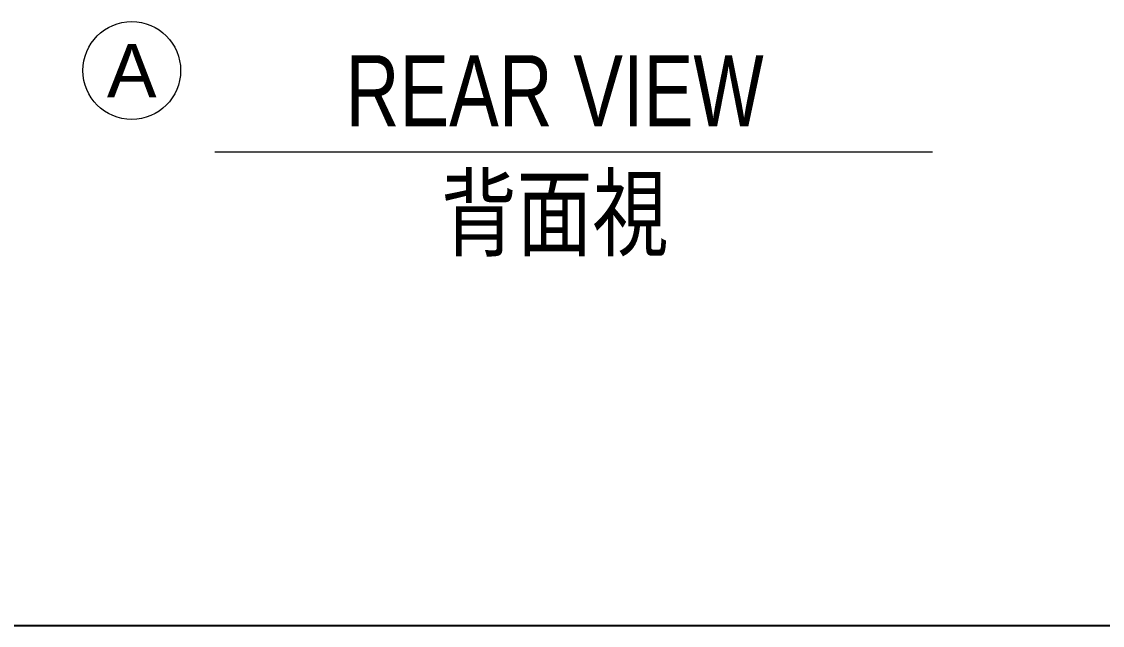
# Model space of a CAD drawing. Header units: millimetres. Extents: x 7 to 413, y 10 to 287.
# Drawn here: x 218.63 to 262.85, y 10.25 to 34.93 of the extents above; entities that cross this region are included whole.
import ezdxf
from ezdxf.enums import TextEntityAlignment as Align

# ---------------------------------------------------------------- set-up
doc = ezdxf.new("R2010")
doc.units = ezdxf.units.MM
for name, color, linetype in [('GR1_01', 7, 'Continuous'), ('図面枠D8M', 7, 'Continuous'), ('表題、部品表', 7, 'Continuous')]:
    doc.layers.add(name, color=color, linetype=linetype)
doc.styles.add('HG丸ｺﾞｼｯｸM-PRO', font='')
doc.styles.get('HG丸ｺﾞｼｯｸM-PRO').set_extended_font_data('HG丸ｺﾞｼｯｸM-PRO')

# ---------------------------------------------------------------- blocks, each defined once
blk = doc.blocks.new('BLKF023')
at = {"layer": '図面枠D8M', "color": 2, "linetype": 'Continuous', "lineweight": 25}
blk.add_line((7, 10.25), (413, 10.25), dxfattribs=at)
blk = doc.blocks.new('BLKF052')
at = {"layer": 'GR1_01', "color": 4, "linetype": 'Continuous', "lineweight": 13}
blk.add_circle((223.14, 32.926), 2, dxfattribs=at)
at = {"layer": 'GR1_01', "color": 4, "linetype": 'Continuous', "lineweight": 13, "style": 'HG丸ｺﾞｼｯｸM-PRO', "width": 1.042301}
blk.add_text('A', height=2.182, dxfattribs=at).set_placement((223.14, 32.926), align=Align.MIDDLE_CENTER)

msp = doc.modelspace()

# ---------------------------------------------------------------- linework, layer by layer
at = {"layer": '表題、部品表', "color": 4, "linetype": 'Continuous', "lineweight": 13}
msp.add_line((226.544, 29.6), (255.896, 29.6), dxfattribs=at)

# ---------------------------------------------------------------- block references
at = {"layer": 'GR1_01', "color": 4, "linetype": 'Continuous', "lineweight": 13}
msp.add_blockref('BLKF052', (0, 0), dxfattribs=at)
at = {"layer": '図面枠D8M', "color": 4, "linetype": 'Continuous', "lineweight": 13}
msp.add_blockref('BLKF023', (0, 0), dxfattribs=at)

# ---------------------------------------------------------------- texts
at = {"layer": '表題、部品表', "color": 3, "linetype": 'Continuous', "lineweight": 35, "style": 'HG丸ｺﾞｼｯｸM-PRO'}
for s, width, p in [('REAR VIEW', 0.783285, (240.441, 32.1)), ('背面視', 0.781842, (240.441, 27.1))]:
    msp.add_text(s, height=2.9091, dxfattribs=dict(at, width=width)).set_placement(p, align=Align.MIDDLE_CENTER)

doc.saveas('drawing.dxf')
